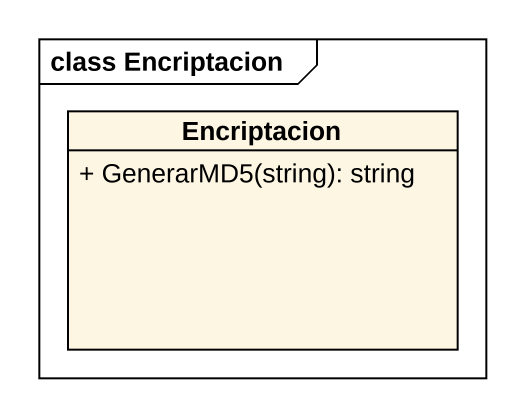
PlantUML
@startuml
mainframe class Encriptacion
hide circle
hide empty members
skinparam classAttributeIconSize 0
class Encriptacion {
  + GenerarMD5(string): string
}
@enduml
